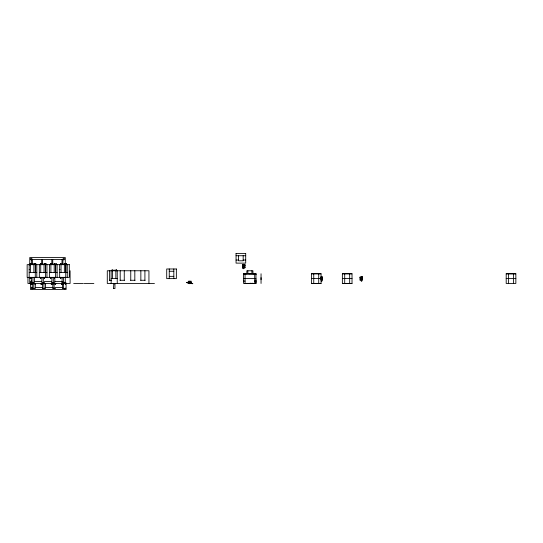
<?xml version="1.0" encoding="UTF-8"?>
<svg xmlns="http://www.w3.org/2000/svg" width="543" height="543" viewBox="0 0 543 543"><rect width="100%" height="100%" fill="white"/><g stroke="black" fill="none" stroke-linecap="round" stroke-linejoin="round"><path stroke-width="0.81" d="M30.347 277.351L30.198 278.118M31.141 284.213L31.148 283.453L30.992 284.213M40.508 277.351L40.352 278.118M41.302 283.453L41.146 284.213M50.662 277.351L50.513 278.118M51.456 283.453L51.307 284.213M60.823 277.351L60.667 278.118M61.617 283.453L61.461 284.213M242.619 266.559L242.823 265.873M245.056 283.473L255.97 283.473L255.963 279.808M261.047 279.665L261.047 277.67M34.107 263.898L34.107 264.658L34.257 263.898M35.634 263.898L35.634 264.658L35.784 263.898M44.268 263.898L44.261 264.658L44.417 263.898M45.788 263.898L45.788 264.658L45.938 263.898M55.949 263.898L55.943 264.658L56.099 263.898M64.583 263.898L64.576 264.658L64.732 263.898M66.103 263.898L66.103 264.658L66.253 263.898M116.073 269.993L116.073 270.76L116.222 269.993M54.429 263.898L54.422 264.658L54.572 263.898M253.629 273.998L255.963 273.781L255.97 283.473M362.072 277.405L362.174 278.152M253.629 273.774L248.653 273.998M236.056 253.493L245.707 253.493M236.056 255.726L245.707 255.726M63.463 259.581L31.467 259.581L31.514 264.047L32.424 264.047L32.424 259.581M236.056 260.049L238.594 260.049M243.169 260.049L245.707 260.049M30.198 263.898L30.347 264.658M40.352 263.898L40.508 264.658M50.513 263.898L50.662 264.658M60.667 263.898L60.823 264.658M30.958 264.149L35.023 264.149M41.119 264.149L45.178 264.149M51.273 264.149L55.338 264.149M61.427 264.149L65.493 264.149M242.823 264.529L242.823 267.292M244.038 265.004L245.056 265.004M242.823 265.31L245.056 265.208M243.481 266.443L244.14 266.403M242.823 266.756L242.918 267.224M244.038 267.244L243.481 267.244L243.481 268.778L243.685 267.244M244.038 267.428L245.056 267.428M244.038 267.848L244.14 264.577M242.823 268.194L244.038 268.194M29.179 269.586L29.587 269.586M59.655 269.586L60.063 269.586M112.163 269.993L112.313 270.76M112.924 270.251L115.462 270.251M113.684 270.502L114.702 270.502M169.253 271.262L173.821 271.262M29.179 272.43L35.275 272.43M36.802 272.43L35.404 272.43L35.404 264.658M39.34 272.43L45.436 272.43M46.956 272.43L45.564 272.43L45.564 264.658M49.494 272.43L55.59 272.43M57.11 272.43L55.719 272.43L55.719 264.658M59.655 272.43L65.744 272.43M67.271 272.43L65.873 272.43L65.873 264.658M311.411 273.753L321.062 273.753L321.062 283.453L311.411 283.453L311.411 273.753L321.062 273.808M342.368 273.753L352.02 273.753L352.02 283.453L342.368 283.453L342.368 273.753L352.02 273.808M506.198 273.781L515.85 273.781L515.85 283.453L506.198 283.453L506.198 273.781L515.85 273.821M243.508 273.91L255.97 273.828L243.508 273.733L243.508 283.392L254.701 283.385L254.701 273.747M243.508 273.977L247.391 273.808M254.409 273.944L255.963 273.944M243.508 274.134L245.069 274.052M243.508 274.229L245.069 274.229M254.409 274.167L255.963 274.167M243.508 274.33L245.069 274.33M243.508 274.446L245.069 274.446M254.409 274.48L255.963 274.48M169.253 276.346L173.821 276.346M321.062 276.862L322.277 276.862L322.277 280.867L321.062 280.867M362.174 276.93L362.174 279.693M322.277 277.011L322.277 279.774M360.851 277.086L362.174 277.086M320.961 277.168L322.277 277.168M31.216 277.609L34.766 277.609M41.37 277.609L44.926 277.609M51.524 277.609L55.081 277.609M61.685 277.609L65.241 277.609M359.941 277.609L360.952 277.609M360.952 277.711L362.174 277.711M30.958 277.86L31.901 277.86M41.119 277.86L42.13 277.86M51.273 277.86L51.904 277.86M61.427 277.86L62.065 277.86M321.062 277.792L322.277 277.792M31.691 277.962L31.514 282.435L34.514 282.435L34.514 277.609M42.001 277.962L41.675 282.435L44.669 282.435M43.372 277.962L43.196 282.435M51.884 277.962L51.829 282.435M62.16 277.962L61.99 282.435M321.062 277.982L322.277 277.982M360.851 277.962L362.174 277.955M44.275 278.118L44.261 277.351L44.417 278.118M362.174 278.267L362.174 278.959M322.277 278.349L322.277 279.041M111.145 278.525L117.24 278.525M243.508 278.552L255.963 278.586M321.062 278.457L321.062 279.991M311.411 278.579L321.062 278.579M342.368 278.579L352.02 278.579M506.198 278.6L515.85 278.6M360.851 278.803L361.516 278.851M321.062 278.932L321.619 278.932M362.174 279.088L362.072 279.835M360.851 279.597L361.516 279.652L361.516 281.179L361.312 279.652M321.062 279.733L321.619 279.733L321.619 281.26L321.415 279.733M109.374 280.276L111.654 280.276M119.942 280.276L124.51 280.276M130.51 280.276L135.078 280.276M140.596 280.276L145.171 280.276M360.952 280.263L360.851 276.978M243.508 281.091L245.069 281.091M254.409 281.125L255.963 281.125M188.204 281.22L191.353 281.22M34.29 281.423L41.73 281.423M44.214 281.423L51.653 281.423M54.958 281.423L62.397 281.423M188.129 282.136L191.428 282.136L191.428 283.453M191.428 282.238L188.054 282.238L188.054 283.453L192.853 283.656L188.38 283.453M51.782 282.435L54.829 282.435L54.829 277.609M61.936 282.435L64.984 282.435M188.054 282.591L186.453 282.591L188.054 282.794M189.514 283.656L190.057 283.656M311.411 283.398L321.062 283.398M342.368 283.412L352.02 283.398M73.678 283.453L83.33 283.453M84.219 283.453L93.864 283.453M154.456 283.453L107.283 283.453L107.283 270.76L148.938 270.76L148.938 283.453M32.01 283.711L35.56 283.711M42.164 283.711L45.721 283.711M52.325 283.711L55.875 283.711M62.479 283.711L66.036 283.711M113.175 283.711L115.211 283.711M31.752 283.962L32.39 283.962M41.913 283.962L42.544 283.962M52.067 283.962L53.01 283.962M62.228 283.962L63.239 283.962M42.639 284.064L42.469 288.53M52.956 284.064L52.623 288.53L55.624 288.53M63.3 284.064L62.784 284.064L62.784 288.53M113.813 284.064L113.48 288.53M55.223 284.213L55.216 283.453L55.366 284.213M65.377 284.471L65.527 283.453M35.085 287.519L42.53 287.519M45.008 287.519L53.275 287.519M54.924 287.519L63.192 287.519L63.192 283.324M42.422 288.53L45.463 288.53L45.463 283.711M62.73 288.53L65.778 288.53M113.433 288.53L114.953 288.53L114.953 283.711M189.5 283.351L189.846 283.453M261.047 283.46L261.047 273.767M513.515 273.781L513.515 283.426M508.54 273.781L508.54 283.426M361.516 277.901L361.516 279.435L361.312 277.901M359.941 277.059L359.941 280.188M349.678 273.753L349.678 283.398M344.703 273.753L344.703 283.453M321.619 277.982L321.619 279.516L321.415 277.982M320.961 277.059L320.961 277.432M318.721 273.753L318.721 283.398M313.745 273.753L313.745 283.453M252.929 273.95L252.929 270.774L246.834 270.774L246.834 273.95M252.108 283.107L252.108 283.473M251.911 270.774L251.911 273.821M250.18 283.107L250.18 283.473M247.846 270.774L247.846 273.821M245.707 253.445L245.707 263.124L236.056 263.124L236.056 253.445M245.056 264.651L245.056 267.78M245.056 273.747L245.056 283.385M243.169 255.712L243.169 260.796L238.594 260.796L238.594 255.712M242.925 265.004L242.925 265.744M190.607 282.238L190.607 283.453M190.057 281.22L190.057 282.238M189.779 282.136L189.779 283.656M189.5 281.22L189.5 282.238M173.821 268.982L173.821 278.627M169.253 268.982L169.253 278.627M144.913 270.76L144.913 280.276M140.854 270.76L140.854 280.276M134.82 270.76L134.82 280.276M130.761 270.76L130.761 280.276M124.259 270.76L124.259 280.276M120.193 270.76L120.193 280.276M117.24 270.76L117.24 283.453M116.222 270.76L116.222 269.742L116.073 270.495M115.849 270.76L115.849 278.525M114.193 270.251L114.193 270.76M112.537 270.76L112.537 278.525M112.313 270.495L112.163 269.742L112.163 270.76M111.145 270.76L111.145 283.453M109.625 270.76L109.625 280.276M70.095 270.76L70.095 283.453L27.944 283.453L27.944 277.527M67.271 264.658L67.271 277.351M66.253 264.658L66.253 263.64L66.103 264.393M66.09 282.869L66.09 289.555L30.537 289.555L30.537 282.869M65.744 264.658L65.744 277.351M65.296 264.237L65.296 257.552L29.743 257.552L29.743 265.072M65.296 277.602L65.296 283.453M64.732 264.658L64.732 263.64L64.576 264.393M64.352 264.658L64.352 272.43M64.223 264.149L64.223 264.658M63.463 277.609L63.463 282.435M62.893 259.581L62.893 264.047L61.99 264.047L61.99 259.581M62.696 264.149L62.696 264.658M62.343 264.149L62.194 263.64L62.194 264.149M61.617 283.717L61.461 284.471L61.461 283.453M61.047 264.658L61.047 272.43M60.823 264.393L60.667 263.64L60.667 264.658M60.823 277.616L60.667 278.369L60.667 277.351M59.655 264.658L59.655 277.351M57.11 264.658L57.11 277.351M56.099 264.658L56.099 263.64L55.943 264.393M55.59 264.658L55.59 277.351M55.366 283.453L55.366 284.471L55.216 283.717M54.572 264.658L54.572 263.64L54.422 264.393M54.572 277.351L54.572 278.369M54.198 264.658L54.198 272.43M54.062 264.149L54.062 264.658M54.096 283.711L54.096 288.53M53.302 277.609L53.302 282.435M52.739 259.581L52.739 264.047L51.829 264.047L51.829 259.581M52.542 264.149L52.542 264.658M52.189 264.149L52.189 263.64L52.033 264.149M51.456 283.717L51.307 284.471L51.307 283.453M50.886 264.658L50.886 272.43M50.662 264.393L50.513 263.64L50.513 264.658M50.662 277.616L50.513 278.369L50.513 277.351M49.494 264.658L49.494 277.351M46.956 264.658L46.956 277.351M45.938 264.658L45.938 263.64L45.788 264.393M45.436 264.658L45.436 277.351M44.417 264.658L44.417 263.64L44.261 264.393M44.417 277.351L44.417 278.369L44.261 277.616M44.037 264.658L44.037 272.43M43.908 264.149L43.908 264.658M43.942 283.711L43.942 288.53M42.585 259.581L42.585 264.047L41.675 264.047L41.675 259.581M42.388 264.149L42.388 264.658M42.028 264.149L42.028 263.64L41.879 264.149M41.302 283.717L41.146 284.471L41.146 283.453M40.732 264.658L40.732 272.43M40.508 264.393L40.352 263.64L40.352 264.658M40.508 277.616L40.352 278.369L40.352 277.351M39.34 264.658L39.34 277.351M36.802 264.658L36.802 277.351M35.784 264.658L35.784 263.64L35.634 264.393M35.275 264.658L35.275 277.351M35.309 283.711L35.309 288.53L32.261 288.53L32.261 283.711M35.057 283.453L35.057 284.471M34.257 264.658L34.257 263.64L34.107 264.393M33.883 264.658L33.883 272.43M33.788 283.711L33.788 288.53M33.754 264.149L33.754 264.658M32.987 277.609L32.987 282.435M32.227 264.149L32.227 264.658M31.874 264.149L31.874 263.64L31.718 264.149M31.148 283.717L30.992 284.471L30.992 283.453M30.578 264.658L30.578 272.43M30.347 264.393L30.198 263.64L30.198 264.658M30.347 277.616L30.198 278.369L30.198 277.351M29.743 277.602L29.743 283.453M29.179 264.658L29.179 277.351M64.508 282.129A0.76 0.76 0 0 1 63.036 282.129M32.003 282.129A0.76 0.76 0 0 1 30.944 282.618A0.76 0.76 0 0 1 30.646 281.491A0.76 0.76 0 0 1 31.806 281.389M65.33 288.028A0.76 0.76 0 0 1 64.563 288.795A0.76 0.76 0 0 1 63.802 288.028M32.824 288.028A0.76 0.76 0 0 1 31.996 288.788A0.76 0.76 0 0 1 31.311 287.899A0.76 0.76 0 0 1 32.261 287.295M244.038 264.38L242.823 264.38L242.823 268.385L244.038 268.385L244.038 264.38M69.3 264.658L27.15 264.658L27.15 277.351L69.3 277.351L69.3 264.658M243.685 265.5L243.481 267.027L243.685 265.5M176.36 268.982L166.715 268.982L166.715 278.627L176.36 278.627L176.36 268.982M362.174 276.781L360.952 276.781L360.952 280.785L362.174 280.785L362.174 276.781M63.388 259.737A0.76 0.76 0 0 0 64.529 259.079A0.76 0.76 0 0 0 63.388 258.42A0.76 0.76 0 0 0 63.388 259.737M30.89 259.737A0.76 0.76 0 0 0 32.03 259.079A0.76 0.76 0 0 0 30.89 258.42A0.76 0.76 0 0 0 30.89 259.737"/></g></svg>
